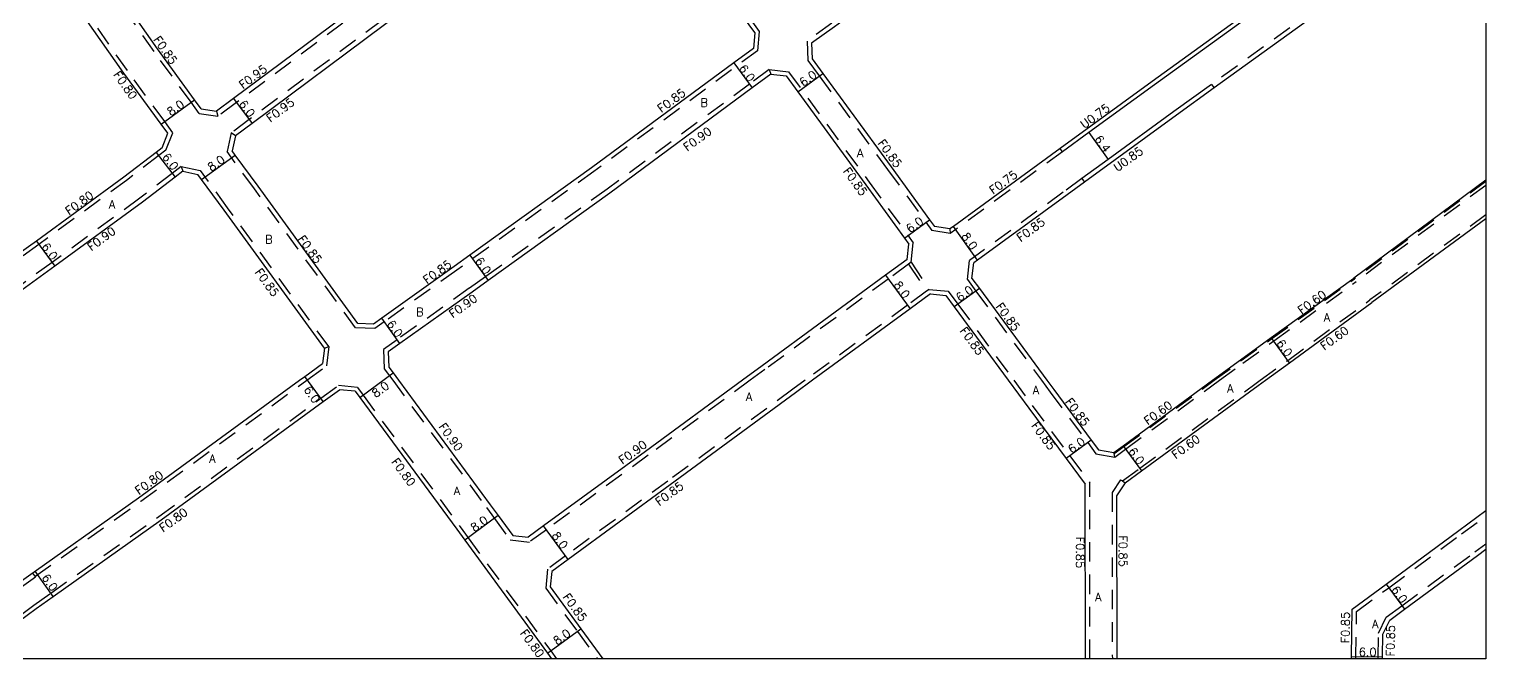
# Model space of a CAD drawing. Header units: metres. Extents: x -8800 to -8000, y -111600 to -110998.
# Drawn here: x -8280.7 to -8000, y -111600 to -111478.6 of the extents above; entities that cross this region are included whole.
import ezdxf

# ---------------------------------------------------------------- set-up
doc = ezdxf.new("R2010")
doc.units = ezdxf.units.M
doc.header["$LTSCALE"] = 2.5
doc.linetypes.add('22320', pattern=[2.5, 1.5, -1])
for name, color, linetype in [('2101000', 7, 'Continuous'), ('2231000', 4, 'Continuous'), ('2232000', 120, '22320'), ('9201100', 215, 'Continuous'), ('9201500', 222, 'Continuous'), ('9202100', 82, 'Continuous'), ('9203500', 155, 'Continuous'), ('999', 7, 'Continuous')]:
    doc.layers.add(name, color=color, linetype=linetype)
doc.styles.add('Dm_Anotation', font='txt.shx', dxfattribs={"bigfont": 'pscdm.shx'})

msp = doc.modelspace()

# ---------------------------------------------------------------- linework, layer by layer
at = {"layer": '2101000'}
for points in [[(-8040.48, -111415.56), (-8043.89, -111418.11), (-8069.44, -111437.35), (-8107.13, -111464.73), (-8125.55, -111478.15), (-8129.94, -111481.35)], [(-8171.32, -111438.05), (-8171.73, -111440.76), (-8176.78, -111444.44), (-8215.84, -111473), (-8241.31, -111491.98), (-8244.58, -111494.42)], [(-8168.37, -111445.73), (-8173.24, -111449.29), (-8212.26, -111477.81), (-8237.72, -111496.79), (-8240.94, -111499.18)], [(-8165.39, -111446.11), (-8142.34, -111477.37), (-8141.7, -111478.22), (-8140.89, -111479.34)], [(-8011.09, -111450.27), (-8014.08, -111452.56), (-8031.45, -111465.89), (-8063.87, -111489.34), (-8076.53, -111498.57), (-8081.6, -111502.26)], [(-8247.55, -111493.96), (-8248.82, -111492.22), (-8255.96, -111482.45), (-8270.83, -111461.25), (-8271.96, -111459.64)], [(-8011.65, -111459.83), (-8027.12, -111471.71), (-8052.36, -111489.96)], [(-8253.99, -111498.7), (-8255.28, -111496.94), (-8262.46, -111487.12), (-8277.38, -111465.84), (-8278.7, -111463.96)], [(-8140.89, -111479.34), (-8141.15, -111482.33)], [(-8141.15, -111482.33), (-8144.94, -111485.13), (-8172.37, -111505.37), (-8195.78, -111522.22), (-8198.81, -111524.4), (-8212.77, -111534.33), (-8214.37, -111535.47)], [(-8129.94, -111481.35), (-8129.81, -111484.35)], [(-8129.81, -111484.35), (-8127.76, -111487.15)], [(-8137.81, -111487.32), (-8141.38, -111489.95), (-8168.83, -111510.21), (-8192.28, -111527.09), (-8195.36, -111529.31), (-8209.3, -111539.22), (-8211.5, -111540.79)], [(-8137.81, -111487.32), (-8134.83, -111487.65)], [(-8134.83, -111487.65), (-8132.61, -111490.69), (-8119.51, -111508.64), (-8112.06, -111518.89), (-8111.21, -111520.06)], [(-8127.76, -111487.15), (-8114.6, -111505.19), (-8107.2, -111515.36), (-8106.26, -111516.65)], [(-8052.86, -111489.27), (-8060.11, -111494.52), (-8072.76, -111503.74), (-8077.83, -111507.43)], [(-8052.86, -111489.27), (-8052.36, -111489.96)], [(-8247.55, -111493.96), (-8244.58, -111494.42)], [(-8255.09, -111501.49), (-8253.99, -111498.7)], [(-8240.94, -111499.18), (-8241.59, -111502.11)], [(-8255.09, -111501.49), (-8256.24, -111502.38), (-8262.45, -111507.14), (-8279.32, -111519.47), (-8282.8, -111522.01)], [(-8217.36, -111535.36), (-8236.61, -111508.91), (-8241.01, -111502.91), (-8241.59, -111502.11)], [(-8082.04, -111501.65), (-8102.6, -111516.64), (-8103.3, -111517.13)], [(-8081.6, -111502.26), (-8082.04, -111501.65)], [(-8251.13, -111506.02), (-8252.59, -111507.14), (-8258.85, -111511.95), (-8275.78, -111524.31), (-8282.8, -111529.44)], [(-8251.13, -111506.02), (-8248.19, -111506.63)], [(-8223.82, -111540.09), (-8243.14, -111513.54), (-8247.47, -111507.63), (-8248.19, -111506.63)], [(-8077.33, -111508.12), (-8080.69, -111510.57)], [(-8077.83, -111507.43), (-8077.33, -111508.12)], [(-8000, -111507.75), (-8025.44, -111526.62)], [(-8080.69, -111510.57), (-8097.98, -111523.17), (-8098.7, -111523.68)], [(-8103.3, -111517.13), (-8106.26, -111516.65)], [(-8000, -111515.18), (-8021.99, -111531.32)], [(-8111.54, -111523.04), (-8111.21, -111520.06)], [(-8111.54, -111523.04), (-8115.68, -111526.07), (-8139.45, -111543.51), (-8143.26, -111546.31)], [(-8099.03, -111526.66), (-8098.7, -111523.68)], [(-8099.03, -111526.66), (-8097.6, -111528.6), (-8084.59, -111546.3), (-8083.26, -111548.11), (-8076.04, -111557.82), (-8074.66, -111559.68), (-8071.67, -111560.22), (-8069.9, -111558.92), (-8052.67, -111546.3)], [(-8052.67, -111546.3), (-8047.28, -111542.36), (-8041.35, -111538.08), (-8025.44, -111526.62)], [(-8107.05, -111529.66), (-8110.95, -111532.52), (-8129.73, -111546.31)], [(-8107.05, -111529.66), (-8104.06, -111529.94)], [(-8104.06, -111529.94), (-8102.43, -111532.15), (-8092.04, -111546.3), (-8088.09, -111551.68), (-8080.86, -111561.4), (-8077.19, -111566.32)], [(-8042.49, -111546.3), (-8037.84, -111542.95), (-8021.99, -111531.32)], [(-8214.37, -111535.47), (-8217.36, -111535.36)], [(-8223.82, -111540.09), (-8224.17, -111543.07)], [(-8211.5, -111540.79), (-8211.38, -111543.79)], [(-8228.59, -111546.31), (-8227.59, -111545.58), (-8224.17, -111543.07)], [(-8211.38, -111543.79), (-8210.57, -111544.89), (-8209.53, -111546.31), (-8191.85, -111570.29), (-8190.32, -111572.39), (-8187.52, -111576.23)], [(-8282.8, -111585.38), (-8259.65, -111568.98), (-8228.59, -111546.31)], [(-8282.8, -111592.87), (-8279.33, -111590.28), (-8276.09, -111587.98), (-8255.28, -111573.22), (-8224.05, -111550.42), (-8220.89, -111548.12)], [(-8217.91, -111548.43), (-8220.89, -111548.12)], [(-8217.91, -111548.43), (-8217.01, -111549.64), (-8198.31, -111575.02), (-8196.78, -111577.11), (-8180.85, -111598.93), (-8180.07, -111600)], [(-8143.26, -111546.31), (-8161.96, -111560.03), (-8181.58, -111574.38), (-8184.54, -111576.55)], [(-8129.73, -111546.31), (-8133.03, -111548.72), (-8157.16, -111566.43), (-8176.86, -111580.84), (-8180.01, -111583.15)], [(-8069.5, -111566.06), (-8066.35, -111563.76), (-8043.9, -111547.31), (-8042.49, -111546.3)], [(-8077.13, -111600), (-8077.19, -111566.32)], [(-8069.5, -111566.06), (-8071.17, -111568.56)], [(-8071.17, -111568.56), (-8071.13, -111600)], [(-8025.9, -111600), (-8025.9, -111599.54), (-8025.77, -111590.44), (-8019.21, -111585.59), (-8005.18, -111575.23), (-8000, -111571.42)], [(-8187.52, -111576.23), (-8184.54, -111576.55)], [(-8018.52, -111592.54), (-8015.68, -111590.45), (-8001.6, -111580.05), (-8000, -111578.87)], [(-8180.01, -111583.15), (-8180.29, -111586.13)], [(-8180.29, -111586.13), (-8174.39, -111594.21), (-8170.16, -111600)], [(-8019.83, -111595.24), (-8018.52, -111592.54)], [(-8019.9, -111600), (-8019.9, -111599.63), (-8019.83, -111595.24)]]:
    msp.add_lwpolyline(points, dxfattribs=at)
at = {"layer": '2231000'}
for points in [[(-8011.54, -111449.67), (-8031.9, -111465.29), (-8064.31, -111488.73), (-8082.04, -111501.65)], [(-8052.36, -111489.96), (-8059.61, -111495.21), (-8077.33, -111508.12)]]:
    msp.add_lwpolyline(points, dxfattribs=at)
at = {"layer": '2232000'}
for points in [[(-8040.72, -111414.68), (-8044.4, -111417.43), (-8069.95, -111436.66), (-8107.63, -111464.05), (-8126.05, -111477.46), (-8130.81, -111480.93)], [(-8170.35, -111437.94), (-8170.85, -111441.29), (-8215.28, -111473.76), (-8240.74, -111492.74), (-8244.33, -111495.42)], [(-8168.62, -111444.74), (-8212.82, -111477.04), (-8238.29, -111496.02), (-8241.79, -111498.63)], [(-8165, -111445.21), (-8141.65, -111476.86), (-8141.02, -111477.72), (-8140.02, -111479.09)], [(-8247.94, -111494.86), (-8249.5, -111492.73), (-8256.65, -111482.94), (-8271.53, -111461.74), (-8272.82, -111459.89)], [(-8012.16, -111459.16), (-8027.63, -111471.03), (-8052.86, -111489.27)], [(-8253.03, -111498.58), (-8254.59, -111496.44), (-8261.77, -111486.62), (-8276.68, -111465.35), (-8278.23, -111463.14)], [(-8140.02, -111479.09), (-8140.33, -111482.78)], [(-8130.81, -111480.93), (-8130.65, -111484.64)], [(-8140.33, -111482.78), (-8171.87, -111506.06), (-8198.32, -111525.09), (-8212.28, -111535.03), (-8214.11, -111536.33)], [(-8138.12, -111486.43), (-8141.91, -111489.23), (-8169.36, -111509.48), (-8192.8, -111526.36), (-8195.89, -111528.58), (-8209.82, -111538.49), (-8212.42, -111540.34)], [(-8138.12, -111486.43), (-8137.81, -111487.32)], [(-8138.12, -111486.43), (-8134.36, -111486.85)], [(-8130.65, -111484.64), (-8128.45, -111487.65)], [(-8134.36, -111486.85), (-8118.83, -111508.14), (-8110.33, -111519.82)], [(-8128.45, -111487.65), (-8115.29, -111505.69), (-8107.89, -111515.86), (-8106.74, -111517.44)], [(-8247.94, -111494.86), (-8244.33, -111495.42)], [(-8244.58, -111494.42), (-8244.33, -111495.42)], [(-8254.35, -111501.93), (-8253.03, -111498.58)], [(-8241.79, -111498.63), (-8242.58, -111502.2)], [(-8240.94, -111499.18), (-8241.79, -111498.63)], [(-8254.35, -111501.93), (-8255.75, -111503.01), (-8261.97, -111507.78), (-8278.85, -111520.11), (-8282.32, -111522.65)], [(-8217.81, -111536.2), (-8237.3, -111509.42), (-8242.58, -111502.2)], [(-8081.6, -111502.26), (-8102.16, -111517.25), (-8103.24, -111518)], [(-8251.4, -111505.09), (-8253.14, -111506.43), (-8259.39, -111511.23), (-8276.31, -111523.59), (-8283.33, -111528.72)], [(-8251.4, -111505.09), (-8247.7, -111505.87)], [(-8222.98, -111539.8), (-8242.46, -111513.04), (-8247.7, -111505.87)], [(-8077.83, -111507.43), (-8081.45, -111510.06)], [(-8000, -111507.99), (-8025.32, -111526.78)], [(-8000, -111508.74), (-8024.97, -111527.26)], [(-8081.45, -111510.06), (-8099.5, -111523.2)], [(-8000, -111514.44), (-8022.34, -111530.83)], [(-8103.24, -111518), (-8106.74, -111517.44)], [(-8103.3, -111517.13), (-8103.24, -111518)], [(-8110.75, -111523.57), (-8110.33, -111519.82)], [(-8110.75, -111523.57), (-8111.23, -111523.93), (-8115.15, -111526.8), (-8138.92, -111544.24), (-8141.74, -111546.31)], [(-8111.23, -111523.93), (-8107.78, -111529.14)], [(-8110.75, -111523.57), (-8107.29, -111528.79)], [(-8099.91, -111526.89), (-8099.5, -111523.2)], [(-8107.29, -111528.79), (-8107.78, -111529.14), (-8111.45, -111531.84), (-8131.17, -111546.31)], [(-8107.29, -111528.79), (-8103.61, -111529.12)], [(-8099.91, -111526.89), (-8098.29, -111529.1), (-8085.64, -111546.3)], [(-8052.33, -111546.3), (-8047.16, -111542.52), (-8041.23, -111538.25), (-8025.32, -111526.78)], [(-8051.32, -111546.3), (-8046.81, -111543.01), (-8040.88, -111538.73), (-8024.97, -111527.26)], [(-8103.61, -111529.12), (-8101.75, -111531.65), (-8090.98, -111546.3)], [(-8043.52, -111546.3), (-8038.19, -111542.46), (-8022.34, -111530.83)], [(-8214.11, -111536.33), (-8217.81, -111536.2)], [(-8223.82, -111540.09), (-8222.98, -111539.8)], [(-8222.98, -111539.8), (-8223.41, -111543.51)], [(-8212.42, -111540.34), (-8212.27, -111544.1)], [(-8227.23, -111546.31), (-8223.41, -111543.51)], [(-8212.27, -111544.1), (-8210.65, -111546.31)], [(-8282.8, -111591.87), (-8282.38, -111591.56), (-8279.8, -111589.63), (-8276.55, -111587.33), (-8255.75, -111572.58), (-8224.52, -111549.78), (-8221.11, -111547.29)], [(-8279.62, -111584.12), (-8259.17, -111569.63), (-8227.23, -111546.31)], [(-8217.47, -111547.67), (-8221.11, -111547.29)], [(-8217.47, -111547.67), (-8216.37, -111549.16), (-8197.66, -111574.54), (-8196.13, -111576.64), (-8180.2, -111598.46), (-8179.08, -111600)], [(-8210.65, -111546.31), (-8192.58, -111570.82), (-8191.05, -111572.92), (-8188.01, -111577.08)], [(-8141.74, -111546.31), (-8161.43, -111560.75), (-8181.05, -111575.11), (-8184.29, -111577.48)], [(-8131.17, -111546.31), (-8133.53, -111548.04), (-8157.66, -111565.74), (-8177.36, -111580.15), (-8180.82, -111582.69)], [(-8090.98, -111546.31), (-8087.41, -111551.17), (-8080.17, -111560.89), (-8076.34, -111566.04)], [(-8085.64, -111546.31), (-8083.95, -111548.61), (-8076.72, -111558.32), (-8075.14, -111560.46), (-8071.53, -111561.11)], [(-8071.64, -111560.44), (-8069.78, -111559.08), (-8052.33, -111546.3)], [(-8071.53, -111561.11), (-8069.42, -111559.56), (-8051.32, -111546.3)], [(-8070.03, -111565.71), (-8066.71, -111563.27), (-8044.25, -111546.83), (-8043.52, -111546.3)], [(-8071.53, -111561.11), (-8071.64, -111560.44), (-8071.67, -111560.22)], [(-8076.29, -111600), (-8076.34, -111566.04)], [(-8070.38, -111565.48), (-8072.02, -111567.94)], [(-8072.02, -111567.94), (-8071.98, -111600)], [(-8070.38, -111565.48), (-8070.03, -111565.71), (-8069.67, -111565.95)], [(-8069.67, -111565.95), (-8069.5, -111566.06)], [(-8025.05, -111600), (-8025.05, -111599.55), (-8024.92, -111590.87), (-8018.71, -111586.28), (-8004.68, -111575.92), (-8000, -111572.47)], [(-8188.01, -111577.08), (-8184.29, -111577.48)], [(-8019.2, -111591.98), (-8016.19, -111589.77), (-8002.11, -111579.37), (-8000, -111577.81)], [(-8280.09, -111583.46), (-8279.51, -111584.28), (-8282.21, -111586.19), (-8295.69, -111596.26), (-8300.7, -111600)], [(-8180.82, -111582.69), (-8181.16, -111586.37)], [(-8181.16, -111586.37), (-8175.07, -111594.71), (-8171.21, -111600)], [(-8020.68, -111595.04), (-8019.2, -111591.98)], [(-8020.75, -111600), (-8020.75, -111599.61), (-8020.68, -111595.04)]]:
    msp.add_lwpolyline(points, dxfattribs=at)
at = {"layer": '2232000', "flags": 128}
msp.add_lwpolyline([(-8251.4, -111505.09), (-8251.13, -111506.02)], dxfattribs=at)
at = {"layer": '9201100'}
for points in [[(-8144.94, -111485.13), (-8141.38, -111489.95)], [(-8132.61, -111490.69), (-8127.76, -111487.15)], [(-8255.28, -111496.94), (-8248.82, -111492.22)], [(-8241.31, -111491.98), (-8237.72, -111496.79)], [(-8076.53, -111498.57), (-8072.76, -111503.74)], [(-8256.24, -111502.38), (-8252.59, -111507.14)], [(-8247.47, -111507.63), (-8241.01, -111502.91)], [(-8112.06, -111518.89), (-8107.2, -111515.36)], [(-8097.98, -111523.17), (-8102.6, -111516.64)], [(-8279.32, -111519.47), (-8275.78, -111524.31)], [(-8195.78, -111522.22), (-8192.28, -111527.09)], [(-8115.68, -111526.07), (-8110.95, -111532.52)], [(-8097.6, -111528.6), (-8102.43, -111532.15)], [(-8209.3, -111539.22), (-8212.77, -111534.33)], [(-8037.84, -111542.95), (-8041.35, -111538.08)], [(-8224.05, -111550.42), (-8227.59, -111545.58)], [(-8217.01, -111549.64), (-8210.57, -111544.89)], [(-8076.04, -111557.82), (-8080.86, -111561.4)], [(-8069.9, -111558.92), (-8066.35, -111563.76)], [(-8190.32, -111572.39), (-8196.78, -111577.11)], [(-8176.86, -111580.84), (-8181.58, -111574.38)], [(-8276.09, -111587.98), (-8279.56, -111583.09)], [(-8019.21, -111585.59), (-8015.68, -111590.45)], [(-8180.85, -111598.93), (-8174.39, -111594.21)], [(-8025.9, -111599.54), (-8019.9, -111599.63)]]:
    msp.add_lwpolyline(points, dxfattribs=at)
at = {"layer": '999'}
msp.add_lwpolyline([(-8800, -111000), (-8000, -111000), (-8000, -111600), (-8800, -111600)], close=True, dxfattribs=at)

# ---------------------------------------------------------------- texts
at = {"layer": '9201500', "style": 'Dm_Anotation'}
for s, rotation, p in [('6.0', 306.4229, (-8144.03, -111486.19)), ('6.0', 36.1148, (-8131.54, -111489.78)), ('8.0', 36.1683, (-8253.4, -111495.45)), ('6.0', 306.6964, (-8240.39, -111493.04)), ('6.4', 306.0849, (-8075.51, -111499.8)), ('6.0', 307.4875, (-8255.17, -111503.28)), ('8.0', 36.1663, (-8245.59, -111506.13)), ('6.0', 36.0331, (-8110.98, -111517.99)), ('6.0', 306.1511, (-8278.41, -111520.54)), ('8.0', 305.2436, (-8101.13, -111518.54)), ('6.0', 305.7468, (-8194.88, -111523.3)), ('8.0', 306.2644, (-8114.18, -111527.95)), ('6.0', 36.314, (-8101.37, -111531.24)), ('6.0', 305.4297, (-8211.88, -111535.42)), ('6.0', 305.7839, (-8040.45, -111539.16)), ('6.0', 306.1419, (-8227.89, -111548.13)), ('8.0', 36.3901, (-8213.94, -111549.73)), ('6.0', 36.649, (-8079.79, -111560.48)), ('6.0', 306.2105, (-8068.99, -111559.99)), ('8.0', 36.1352, (-8194.9, -111575.61)), ('8.0', 306.1938, (-8180.08, -111576.26)), ('6.0', 305.3112, (-8278.37, -111584.33)), ('6.0', 305.9903, (-8018.31, -111586.67)), ('8.0', 36.1343, (-8178.97, -111597.43)), ('6.0', 359.1302, (-8024.5, -111599.46))]:
    msp.add_text(s, height=1.6, rotation=rotation, dxfattribs=at).set_placement(p)
at = {"layer": '9202100', "style": 'Dm_Anotation'}
for s, p in [('B', (-8151.35, -111493.58)), ('A', (-8121.19, -111503.3)), ('A', (-8265.36, -111513.21)), ('B', (-8235.22, -111519.96)), ('B', (-8206.12, -111533.93)), ('A', (-8031.26, -111534.97)), ('A', (-8087.32, -111548.99)), ('A', (-8049.86, -111548.67)), ('A', (-8142.59, -111550.26)), ('A', (-8246.02, -111562.2)), ('A', (-8198.9, -111568.41)), ('A', (-8075.31, -111588.9)), ('A', (-8021.93, -111594.05))]:
    msp.add_text(s, height=1.6, dxfattribs=at).set_placement(p)
at = {"layer": '9203500', "style": 'Dm_Anotation'}
for s, rotation, p in [('F0.85', 305.0385, (-8256.85, -111480.66)), ('F0.95', 36.698, (-8239.53, -111490.23)), ('F0.80', 305.0384, (-8264.55, -111487.4)), ('F0.95', 36.698, (-8234.25, -111496.66)), ('F0.85', 36.4231, (-8158.9, -111494.82)), ('U0.75', 36.0851, (-8077.37, -111497.89)), ('F0.90', 36.423, (-8153.87, -111502.23)), ('F0.85', 306.1153, (-8117.26, -111500.63)), ('U0.85', 36.0851, (-8070.98, -111506.18)), ('F0.85', 306.1153, (-8123.94, -111506.04)), ('F0.75', 36.0889, (-8094.96, -111510.56)), ('F0.80', 36.15, (-8273.01, -111514.55)), ('F0.90', 36.1511, (-8268.74, -111521.46)), ('F0.85', 36.0889, (-8089.65, -111519.69)), ('F0.85', 306.0478, (-8229.03, -111519.1)), ('F0.85', 306.0476, (-8237.29, -111525.48)), ('F0.85', 35.4279, (-8204.05, -111527.82)), ('F0.90', 35.4279, (-8199.09, -111534.38)), ('F0.85', 306.3087, (-8094.53, -111532.13)), ('F0.60', 35.786, (-8035.49, -111533.67)), ('F0.85', 306.3093, (-8101.44, -111536.8)), ('F0.60', 35.7861, (-8031.15, -111540.59)), ('F0.85', 306.6466, (-8081.15, -111550.48)), ('F0.60', 36.2119, (-8065.14, -111555)), ('F0.90', 306.3899, (-8201.89, -111555.27)), ('F0.85', 306.6466, (-8087.67, -111555.07)), ('F0.90', 36.1991, (-8166.37, -111562.6)), ('F0.60', 36.2119, (-8059.78, -111561.53)), ('F0.80', 306.3888, (-8211.01, -111562.04)), ('F0.80', 36.1154, (-8259.55, -111568.45)), ('F0.85', 36.1968, (-8159.3, -111570.6)), ('F0.80', 36.1339, (-8254.89, -111575.65)), ('F0.85', 270.0946, (-8070.72, -111576.21)), ('F0.85', 270.0946, (-8078.98, -111576.48)), ('F0.85', 306.1333, (-8177.96, -111588.11)), ('F0.85', 89.1726, (-8026.32, -111596.99)), ('F0.80', 306.1339, (-8186.2, -111595.05)), ('F0.85', 89.1353, (-8017.62, -111599.54))]:
    msp.add_text(s, height=1.6, rotation=rotation, dxfattribs=at).set_placement(p)

doc.saveas('drawing.dxf')
